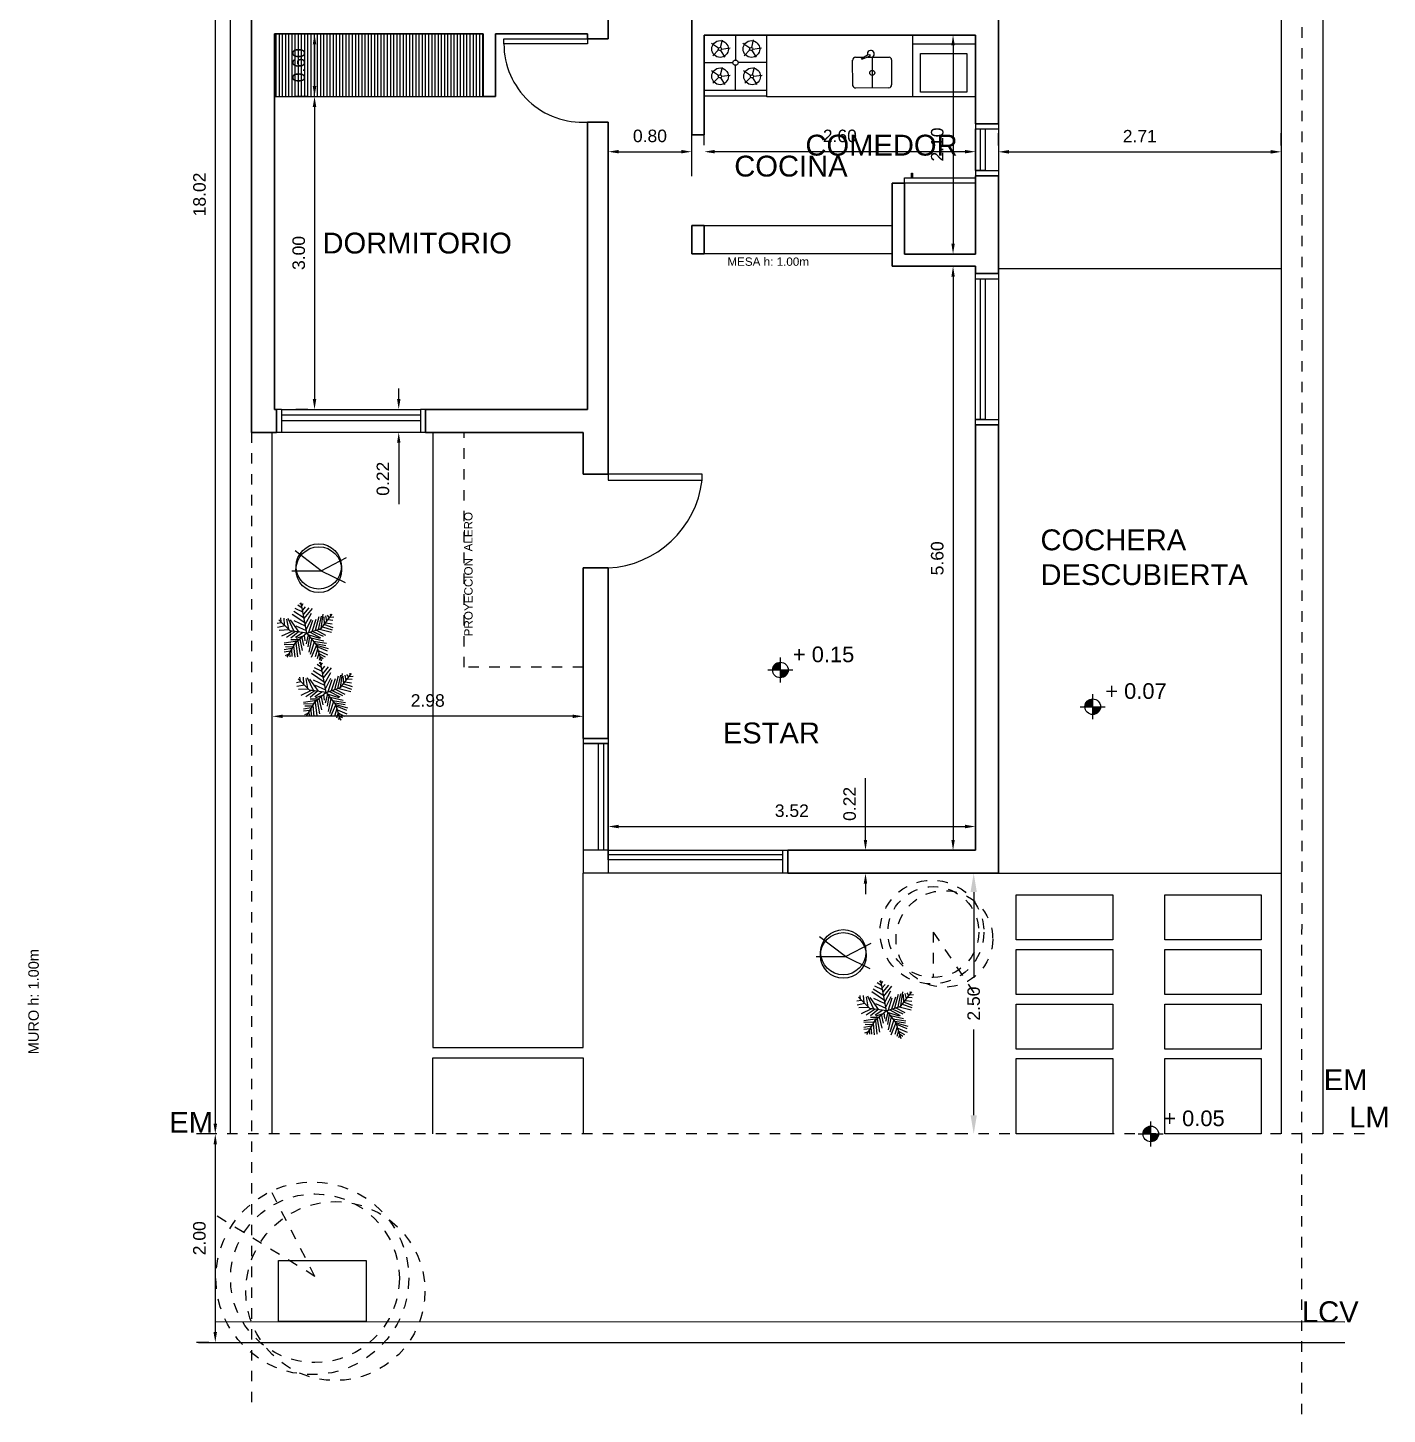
# Model space of a CAD drawing. Header units: inches. Extents: x 22 to 73.7, y 14.4 to 45.6.
# Drawn here: x 21.99 to 35.02, y 14.41 to 27.71 of the extents above; entities that cross this region are included whole.
import ezdxf

# ---------------------------------------------------------------- set-up
doc = ezdxf.new("R2010")
doc.units = ezdxf.units.IN
doc.header["$MEASUREMENT"] = 0
doc.linetypes.add('ACAD_ISO03W100', pattern=[30, 12, -18])
doc.linetypes.add('DASHDOTX2', pattern=[50.8, 25.4, -12.7, 0, -12.7])
for name, color, linetype in [('Cotas', 6, 'Continuous'), ('Muebles objetos y demas', 2, 'Continuous'), ('Muros', 1, 'Continuous'), ('Puertas', 3, 'Continuous'), ('Ventanas', 5, 'Continuous')]:
    doc.layers.add(name, color=color, linetype=linetype)
doc.layers.add('Medianeras', color=4, linetype='Continuous', plot=False)
doc.styles.add('Annotative', font='arial.ttf')
doc.styles.get("Standard").update_dxf_attribs({"font": 'arial.ttf'})
doc.dimstyles.get("Standard").update_dxf_attribs({"dimtxt": 0.12, "dimasz": 0.18, "dimexe": 0.18, "dimexo": 0.0625, "dimgap": 0.09, "dimtad": 0, "dimzin": 0, "dimdsep": 46, "dimtxsty": 'Standard', "dimcen": 0.09, "dimadec": 0, "dimazin": 0, "dimtfac": 1, "dimtofl": 0, "dimtmove": 0, "dimatfit": 3, "dimfxl": 1, "dimtolj": 1, "dimtzin": 0, "dimarcsym": 0})

# ---------------------------------------------------------------- blocks, each defined once
blk = doc.blocks.new('*U1')
for p, q in [((-8.737, 47.138), (-17.069, 52.711)), ((-10.186, 53.64), (-13.084, 55.962)), ((0, 0), (-10.5, 57)), ((-9.099, 51.782), (-6.563, 55.962)), ((-48.585, 21.131), (-49.309, 29.026)), ((-43.513, 28.561), (-42.427, 15.558)), ((-38.442, 26.239), (-34.819, 7.663)), ((-35.544, 28.097), (-24.314, 3.947)), ((-3.665, 19.273), (-27.574, 35.527)), ((-5.114, 28.097), (-24.676, 40.636)), ((-7.288, 39.707), (-21.778, 46.673)), ((-7.65, 43.423), (-2.578, 49.46)), ((-5.839, 35.992), (4.667, 48.067)), ((-5.114, 27.632), (10.463, 46.673)), ((-2.941, 16.486), (8.652, 37.85)), ((-1.129, 6.734), (9.014, 26.704)), ((10.101, 3.483), (17.708, 26.239)), ((16.259, 5.805), (23.142, 31.348)), ((22.055, 7.198), (27.489, 32.277)), ((27, 9), (48, 36)), ((27.127, 9.056), (31.112, 35.992)), ((31.836, 30.883), (32.561, 16.486)), ((35.096, 32.741), (37.27, 22.524)), ((38.719, 34.134), (41.979, 28.561)), ((43.791, 29.954), (51.036, 30.883)), ((44.153, 36.456), (45.239, 32.741)), ((-47.498, 19.737), (-55.83, 18.344)), ((-40.615, 13.7), (-55.105, 10.913)), ((-31.5, 4.5), (-52.5, 25.5)), ((-33.37, 6.269), (-52.207, 5.34)), ((-28.299, 3.483), (-47.86, -5.805)), ((-21.416, 3.018), (-38.079, -8.128)), ((0, 0), (-31.5, 4.5)), ((-14.533, 2.09), (-30.834, 25.31)), ((-15.982, 2.09), (-30.11, -9.521)), ((-24.314, 23.917), (-2.941, 13.7)), ((0, 0), (-22.5, -19.5)), ((-6.563, 1.161), (-21.416, -8.128)), ((-20.691, 13.7), (-1.129, 4.876)), ((0, 0), (27, 9)), ((0, 0), (18, -22.5)), ((3.942, 1.625), (11.187, 24.381)), ((6.478, 1.625), (26.04, -8.592)), ((11.187, 3.483), (30.749, -5.805)), ((18.07, 5.805), (35.096, -3.483)), ((24.229, 7.663), (46.688, 1.625)), ((29.662, 12.307), (48.137, 6.269)), ((33.285, 16.486), (48.862, 10.913)), ((36.183, 19.737), (48.137, 17.88)), ((40.53, 25.775), (48.862, 24.846)), ((-17.431, -15.094), (-42.789, -18.809)), ((-24.314, -21.596), (-42.427, -22.06)), ((-26.849, -26.24), (-40.253, -25.775)), ((-22.5, -19.5), (-37.5, -45)), ((-15.257, -12.772), (-30.11, -12.772)), ((-25.038, -23.918), (-22.865, -45.281)), ((-20.691, -18.345), (-17.793, -44.352)), ((-6.563, -5.805), (-19.967, -9.985)), ((-17.069, -15.094), (-12.721, -40.172)), ((-13.446, -11.378), (-8.737, -32.741)), ((-9.461, -8.592), (-6.201, -23.453)), ((-4.752, -3.483), (-3.665, -14.629)), ((2.493, -3.019), (-1.491, -20.202)), ((1.769, -2.555), (24.229, -9.521)), ((5.029, -6.27), (2.131, -25.775)), ((9.014, -11.378), (3.58, -35.992)), ((14.085, -16.951), (6.478, -40.172)), ((7.565, -9.056), (32.198, -14.629)), ((18.07, -22.524), (8.289, -45.745)), ((12.274, -15.094), (36.907, -18.809)), ((16.259, -19.738), (36.183, -22.989)), ((18, -22.5), (27, -52.5)), ((18.433, -22.524), (40.53, -29.026)), ((19.157, -25.311), (38.719, -33.206)), ((-28.299, -29.026), (-42.789, -31.348)), ((-30.834, -34.135), (-42.427, -35.528)), ((-34.457, -39.708), (-40.978, -42.494)), ((-32.646, -36.921), (-31.921, -44.352)), ((-29.023, -30.884), (-27.936, -43.887)), ((20.244, -30.419), (15.897, -44.816)), ((22.78, -37.85), (19.519, -48.532)), ((21.331, -32.741), (39.081, -40.636)), ((22.78, -38.314), (34.372, -44.816)), ((24.591, -45.745), (23.142, -50.854)), ((24.591, -43.423), (30.749, -47.603)), ((26.764, -49.925), (28.213, -50.854))]:
    blk.add_line(p, q)
blk = doc.blocks.new('Elevation Symbol - Imperial')
at = {"color": 0}
for p, q in [((0, 0), (0.2, 0)), ((0.1, -0.1), (0.1, 0.1))]:
    blk.add_line(p, q, dxfattribs=at)
at = {"color": 0, "const_width": 0.0625}
for points in [[(0.1, 0.03125, 0.41421356), (0.06875, 0, 1)], [(0.1, -0.03125, 0.41421356), (0.13125, 0, 1)]]:
    blk.add_lwpolyline(points, format="xyb", dxfattribs=at)
at = {"color": 0}
blk.add_circle((0.1, 0), 0.0625, dxfattribs=at)
blk.add_attdef('ELEVATION', (0.2, 0.0625), '', height=0.125, dxfattribs=at)
blk = doc.blocks.new('*D7')
at = {"layer": 'Cotas', "color": 0, "lineweight": -2, "transparency": 16777216}
for p, q in [((24.674, 27.647), (24.557, 27.647)), ((24.737, 27.547), (24.737, 27.147)), ((24.674, 27.047), (24.557, 27.047))]:
    blk.add_line(p, q, dxfattribs=at)
at = {"layer": 'Cotas', "color": 0, "transparency": 16777216}
for points in [[(24.72, 27.547), (24.754, 27.547), (24.737, 27.647)], [(24.72, 27.147), (24.754, 27.147), (24.737, 27.047)]]:
    blk.add_solid(points, dxfattribs=at)
at = {"layer": 'Defpoints', "color": 0, "transparency": 16777216}
for p in [(24.737, 27.647), (24.737, 27.047), (24.737, 27.047)]:
    blk.add_point(p, dxfattribs=at)
at = {"layer": 'Cotas', "color": 0, "transparency": 16777216, "insert": (24.586, 27.347), "char_height": 0.12, "attachment_point": 5, "rotation": 90}
blk.add_mtext('\\A1;0.60', dxfattribs=at)
blk = doc.blocks.new('*D8')
at = {"layer": 'Cotas', "color": 0, "lineweight": -2, "transparency": 16777216}
for p, q in [((24.674, 27.047), (24.557, 27.047)), ((24.737, 26.947), (24.737, 24.147)), ((24.674, 24.047), (24.557, 24.047))]:
    blk.add_line(p, q, dxfattribs=at)
at = {"layer": 'Cotas', "color": 0, "transparency": 16777216}
for points in [[(24.72, 26.947), (24.754, 26.947), (24.737, 27.047)], [(24.72, 24.147), (24.754, 24.147), (24.737, 24.047)]]:
    blk.add_solid(points, dxfattribs=at)
at = {"layer": 'Defpoints', "color": 0, "transparency": 16777216}
for p in [(24.737, 27.047), (24.737, 24.047), (24.737, 24.047)]:
    blk.add_point(p, dxfattribs=at)
at = {"layer": 'Cotas', "color": 0, "transparency": 16777216, "insert": (24.586, 25.547), "char_height": 0.12, "attachment_point": 5, "rotation": 90}
blk.add_mtext('\\A1;3.00', dxfattribs=at)
blk = doc.blocks.new('*D9')
at = {"layer": 'Cotas', "color": 0, "lineweight": -2, "transparency": 16777216}
for p, q in [((25.544, 24.147), (25.544, 24.247)), ((25.607, 24.047), (25.724, 24.047)), ((25.482, 23.827), (25.364, 23.827)), ((25.544, 23.727), (25.544, 23.137))]:
    blk.add_line(p, q, dxfattribs=at)
at = {"layer": 'Cotas', "color": 0, "transparency": 16777216}
for points in [[(25.528, 24.147), (25.561, 24.147), (25.544, 24.047)], [(25.528, 23.727), (25.561, 23.727), (25.544, 23.827)]]:
    blk.add_solid(points, dxfattribs=at)
at = {"layer": 'Defpoints', "color": 0, "transparency": 16777216}
for p in [(25.544, 24.047), (25.544, 23.827), (25.544, 23.827)]:
    blk.add_point(p, dxfattribs=at)
at = {"layer": 'Cotas', "color": 0, "transparency": 16777216, "insert": (25.393, 23.382), "char_height": 0.12, "attachment_point": 5, "rotation": 90}
blk.add_mtext('\\A1;0.22', dxfattribs=at)
blk = doc.blocks.new('*D10')
at = {"layer": 'Cotas', "color": 0, "lineweight": -2, "transparency": 16777216}
for p, q in [((27.552, 26.282), (27.552, 26.698)), ((28.352, 26.282), (28.352, 26.698)), ((27.652, 26.518), (28.252, 26.518))]:
    blk.add_line(p, q, dxfattribs=at)
at = {"layer": 'Cotas', "color": 0, "transparency": 16777216}
for points in [[(27.652, 26.535), (27.652, 26.502), (27.552, 26.518)], [(28.252, 26.535), (28.252, 26.502), (28.352, 26.518)]]:
    blk.add_solid(points, dxfattribs=at)
at = {"layer": 'Defpoints', "color": 0, "transparency": 16777216}
for p in [(28.352, 26.518), (27.552, 26.219), (28.352, 26.219)]:
    blk.add_point(p, dxfattribs=at)
at = {"layer": 'Cotas', "color": 0, "transparency": 16777216, "insert": (27.952, 26.669), "char_height": 0.12, "attachment_point": 5}
blk.add_mtext('\\A1;0.80', dxfattribs=at)
blk = doc.blocks.new('*D11')
at = {"layer": 'Cotas', "color": 0, "lineweight": -2, "transparency": 16777216}
for p, q in [((28.472, 26.581), (28.472, 26.698)), ((31.072, 26.581), (31.072, 26.698)), ((30.972, 26.518), (28.572, 26.518))]:
    blk.add_line(p, q, dxfattribs=at)
at = {"layer": 'Cotas', "color": 0, "transparency": 16777216}
for points in [[(28.572, 26.535), (28.572, 26.502), (28.472, 26.518)], [(30.972, 26.535), (30.972, 26.502), (31.072, 26.518)]]:
    blk.add_solid(points, dxfattribs=at)
at = {"layer": 'Defpoints', "color": 0, "transparency": 16777216}
for p in [(28.472, 26.518), (28.472, 26.518), (31.072, 26.518)]:
    blk.add_point(p, dxfattribs=at)
at = {"layer": 'Cotas', "color": 0, "transparency": 16777216, "insert": (29.772, 26.669), "char_height": 0.12, "attachment_point": 5}
blk.add_mtext('\\A1;2.60', dxfattribs=at)
blk = doc.blocks.new('*D12')
at = {"layer": 'Cotas', "color": 0, "lineweight": -2, "transparency": 16777216}
for p, q in [((30.795, 27.637), (30.677, 27.637)), ((30.857, 27.537), (30.857, 25.637)), ((30.795, 25.537), (30.677, 25.537))]:
    blk.add_line(p, q, dxfattribs=at)
at = {"layer": 'Cotas', "color": 0, "transparency": 16777216}
for points in [[(30.841, 27.537), (30.874, 27.537), (30.857, 27.637)], [(30.841, 25.637), (30.874, 25.637), (30.857, 25.537)]]:
    blk.add_solid(points, dxfattribs=at)
at = {"layer": 'Defpoints', "color": 0, "transparency": 16777216}
for p in [(30.857, 27.637), (30.857, 25.537), (30.857, 25.537)]:
    blk.add_point(p, dxfattribs=at)
at = {"layer": 'Cotas', "color": 0, "transparency": 16777216, "insert": (30.706, 26.587), "char_height": 0.12, "attachment_point": 5, "rotation": 90}
blk.add_mtext('\\A1;2.10', dxfattribs=at)
blk = doc.blocks.new('*D13')
at = {"layer": 'Cotas', "color": 0, "lineweight": -2, "transparency": 16777216}
for p, q in [((30.92, 25.419), (31.037, 25.419)), ((30.857, 25.319), (30.857, 19.919)), ((30.795, 19.819), (30.677, 19.819))]:
    blk.add_line(p, q, dxfattribs=at)
at = {"layer": 'Cotas', "color": 0, "transparency": 16777216}
for points in [[(30.841, 25.319), (30.874, 25.319), (30.857, 25.419)], [(30.841, 19.919), (30.874, 19.919), (30.857, 19.819)]]:
    blk.add_solid(points, dxfattribs=at)
at = {"layer": 'Defpoints', "color": 0, "transparency": 16777216}
for p in [(30.857, 25.419), (30.857, 19.819), (30.857, 19.819)]:
    blk.add_point(p, dxfattribs=at)
at = {"layer": 'Cotas', "color": 0, "transparency": 16777216, "insert": (30.706, 22.619), "char_height": 0.12, "attachment_point": 5, "rotation": 90}
blk.add_mtext('\\A1;5.60', dxfattribs=at)
blk = doc.blocks.new('*D14')
at = {"layer": 'Cotas', "color": 0, "lineweight": -2, "transparency": 16777216}
for p, q in [((27.552, 20.109), (27.552, 20.227)), ((31.072, 20.109), (31.072, 20.227)), ((27.652, 20.047), (30.972, 20.047))]:
    blk.add_line(p, q, dxfattribs=at)
at = {"layer": 'Cotas', "color": 0, "transparency": 16777216}
for points in [[(27.652, 20.064), (27.652, 20.03), (27.552, 20.047)], [(30.972, 20.064), (30.972, 20.03), (31.072, 20.047)]]:
    blk.add_solid(points, dxfattribs=at)
at = {"layer": 'Defpoints', "color": 0, "transparency": 16777216}
for p in [(27.552, 20.047), (31.072, 20.047), (31.072, 20.047)]:
    blk.add_point(p, dxfattribs=at)
at = {"layer": 'Cotas', "color": 0, "transparency": 16777216, "insert": (29.312, 20.198), "char_height": 0.12, "attachment_point": 5}
blk.add_mtext('\\A1;3.52', dxfattribs=at)
blk = doc.blocks.new('*D15')
at = {"layer": 'Cotas', "color": 0, "lineweight": -2, "transparency": 16777216}
for p, q in [((30.018, 19.919), (30.018, 20.51)), ((29.955, 19.819), (29.838, 19.819)), ((29.955, 19.599), (29.838, 19.599)), ((30.018, 19.499), (30.018, 19.399))]:
    blk.add_line(p, q, dxfattribs=at)
at = {"layer": 'Cotas', "color": 0, "transparency": 16777216}
for points in [[(30.001, 19.919), (30.034, 19.919), (30.018, 19.819)], [(30.001, 19.499), (30.034, 19.499), (30.018, 19.599)]]:
    blk.add_solid(points, dxfattribs=at)
at = {"layer": 'Defpoints', "color": 0, "transparency": 16777216}
for p in [(30.018, 19.819), (30.018, 19.819), (30.018, 19.599)]:
    blk.add_point(p, dxfattribs=at)
at = {"layer": 'Cotas', "color": 0, "transparency": 16777216, "insert": (29.866, 20.264), "char_height": 0.12, "attachment_point": 5, "rotation": 90}
blk.add_mtext('\\A1;0.22', dxfattribs=at)
blk = doc.blocks.new('*D16')
at = {"layer": 'Cotas', "color": 0, "lineweight": -2, "transparency": 16777216}
for p, q in [((30.993, 19.599), (30.875, 19.599)), ((31.055, 19.419), (31.055, 18.596)), ((31.055, 17.279), (31.055, 18.102)), ((30.993, 17.099), (30.875, 17.099))]:
    blk.add_line(p, q, dxfattribs=at)
at = {"layer": 'Cotas', "color": 0, "transparency": 16777216}
for points in [[(31.025, 19.419), (31.085, 19.419), (31.055, 19.599)], [(31.025, 17.279), (31.085, 17.279), (31.055, 17.099)]]:
    blk.add_solid(points, dxfattribs=at)
at = {"layer": 'Defpoints', "color": 0, "transparency": 16777216}
for p in [(31.055, 19.599), (31.055, 17.099), (31.055, 17.099)]:
    blk.add_point(p, dxfattribs=at)
at = {"layer": 'Cotas', "color": 0, "transparency": 16777216, "insert": (31.055, 18.349), "char_height": 0.12, "attachment_point": 5, "rotation": 90}
blk.add_mtext('\\A1;2.50', dxfattribs=at)
blk = doc.blocks.new('*D17')
at = {"layer": 'Cotas', "color": 0, "lineweight": -2, "transparency": 16777216}
for p, q in [((24.332, 21.166), (24.332, 21.284)), ((27.312, 21.166), (27.312, 21.284)), ((27.212, 21.104), (24.432, 21.104))]:
    blk.add_line(p, q, dxfattribs=at)
at = {"layer": 'Cotas', "color": 0, "transparency": 16777216}
for points in [[(24.432, 21.12), (24.432, 21.087), (24.332, 21.104)], [(27.212, 21.12), (27.212, 21.087), (27.312, 21.104)]]:
    blk.add_solid(points, dxfattribs=at)
at = {"layer": 'Defpoints', "color": 0, "transparency": 16777216}
for p in [(24.332, 21.104), (24.332, 21.104), (27.312, 21.104)]:
    blk.add_point(p, dxfattribs=at)
at = {"layer": 'Cotas', "color": 0, "transparency": 16777216, "insert": (25.822, 21.255), "char_height": 0.12, "attachment_point": 5}
blk.add_mtext('\\A1;2.98', dxfattribs=at)
blk = doc.blocks.new('*D3')
at = {"layer": 'Cotas', "color": 0, "lineweight": -2, "transparency": 16777216}
for p, q in [((24.069, 35.117), (23.606, 35.117)), ((23.786, 35.017), (23.786, 17.199)), ((23.723, 17.099), (23.606, 17.099))]:
    blk.add_line(p, q, dxfattribs=at)
at = {"layer": 'Cotas', "color": 0, "transparency": 16777216}
for points in [[(23.769, 35.017), (23.803, 35.017), (23.786, 35.117)], [(23.769, 17.199), (23.803, 17.199), (23.786, 17.099)]]:
    blk.add_solid(points, dxfattribs=at)
at = {"layer": 'Defpoints', "color": 0, "transparency": 16777216}
for p in [(24.132, 35.117), (23.786, 17.099), (23.786, 17.099)]:
    blk.add_point(p, dxfattribs=at)
at = {"layer": 'Cotas', "color": 0, "transparency": 16777216, "insert": (23.635, 26.108), "char_height": 0.12, "attachment_point": 5, "rotation": 90}
blk.add_mtext('\\A1;18.02', dxfattribs=at)
blk = doc.blocks.new('*D20')
at = {"layer": 'Cotas', "color": 0, "lineweight": -2, "transparency": 16777216}
for p, q in [((31.292, 26.579), (31.292, 26.697)), ((34.002, 26.579), (34.002, 26.697)), ((31.392, 26.517), (33.902, 26.517))]:
    blk.add_line(p, q, dxfattribs=at)
at = {"layer": 'Cotas', "color": 0, "transparency": 16777216}
for points in [[(31.392, 26.534), (31.392, 26.5), (31.292, 26.517)], [(33.902, 26.534), (33.902, 26.5), (34.002, 26.517)]]:
    blk.add_solid(points, dxfattribs=at)
at = {"layer": 'Defpoints', "color": 0, "transparency": 16777216}
for p in [(31.292, 26.517), (34.002, 26.517), (34.002, 26.517)]:
    blk.add_point(p, dxfattribs=at)
at = {"layer": 'Cotas', "color": 0, "transparency": 16777216, "insert": (32.647, 26.667), "char_height": 0.12, "attachment_point": 5}
blk.add_mtext('\\A1;2.71', dxfattribs=at)
blk = doc.blocks.new('*D23')
at = {"layer": 'Cotas', "color": 0, "lineweight": -2, "transparency": 16777216}
for p, q in [((23.723, 17.099), (23.606, 17.099)), ((23.786, 16.999), (23.786, 15.199)), ((23.723, 15.099), (23.606, 15.099))]:
    blk.add_line(p, q, dxfattribs=at)
at = {"layer": 'Cotas', "color": 0, "transparency": 16777216}
for points in [[(23.769, 16.999), (23.802, 16.999), (23.786, 17.099)], [(23.769, 15.199), (23.802, 15.199), (23.786, 15.099)]]:
    blk.add_solid(points, dxfattribs=at)
at = {"layer": 'Defpoints', "color": 0, "transparency": 16777216}
for p in [(23.786, 17.099), (23.786, 15.099), (23.786, 15.099)]:
    blk.add_point(p, dxfattribs=at)
at = {"layer": 'Cotas', "color": 0, "transparency": 16777216, "insert": (23.634, 16.099), "char_height": 0.12, "attachment_point": 5, "rotation": 90}
blk.add_mtext('\\A1;2.00', dxfattribs=at)

msp = doc.modelspace()

# ---------------------------------------------------------------- hatches: boundary and pattern name
at = {"layer": 'Muebles objetos y demas', "ltscale": 0.01}
h = msp.add_hatch(dxfattribs=at)
h.set_pattern_fill('LINE', color=256, scale=0.0096, angle=90, style=2)
h.set_pattern_definition([(90, (-2399.27811, -3122.577527), (-0.03048, 0), [])])
h.paths.add_polyline_path([(24.352, 27.647), (24.352, 27.047), (26.352, 27.047), (26.352, 27.647)])

# ---------------------------------------------------------------- linework, layer by layer
for p, q in [((30.459, 26.312), (30.469, 26.312)), ((31.072, 25.349), (31.072, 25.349))]:
    msp.add_line(p, q)
at = {"linetype": 'ACAD_ISO03W100', "ltscale": 0.0001}
for q in [(24.314, 16.565), (23.73, 16.356)]:
    msp.add_line((24.741, 15.733), q, dxfattribs=at)
at = {"linetype": 'DASHDOTX2'}
msp.add_lwpolyline([(24.392, 15.884), (25.233, 15.884), (25.233, 15.299), (24.392, 15.299)], close=True, dxfattribs=at)
at = {"linetype": 'ACAD_ISO03W100', "ltscale": 0.0001}
for centre, radius in [((24.716, 15.715), 0.924), ((24.741, 15.715), 0.809), ((24.937, 15.592), 0.858)]:
    msp.add_circle(centre, radius, dxfattribs=at)
at = {"layer": 'Medianeras', "linetype": 'DASHDOTX2', "ltscale": 0.0001}
for p, q in [((34.2, 14.411), (34.207, 35.114)), ((24.132, 23.827), (24.132, 14.516)), ((34.8, 17.099), (23.691, 17.099))]:
    msp.add_line(p, q, dxfattribs=at)
at = {"layer": 'Medianeras', "linetype": 'DASHDOTX2'}
for p, q in [((23.786, 15.299), (34.613, 15.298)), ((23.625, 15.099), (34.613, 15.098))]:
    msp.add_line(p, q, dxfattribs=at)
at = {"layer": 'Muebles objetos y demas'}
for p, q in [((28.61, 27.512), (28.542, 27.557)), ((28.629, 27.518), (28.646, 27.591)), ((28.772, 27.637), (28.772, 27.397)), ((28.91, 27.512), (28.842, 27.557)), ((28.929, 27.518), (28.946, 27.591)), ((29.072, 27.045), (29.072, 27.637)), ((30.472, 27.045), (30.472, 27.637)), ((30.472, 27.554), (31.072, 27.554)), ((28.61, 27.494), (28.554, 27.438)), ((28.673, 27.424), (28.632, 27.49)), ((28.639, 27.503), (28.722, 27.515)), ((28.91, 27.494), (28.854, 27.438)), ((28.973, 27.424), (28.932, 27.49)), ((28.939, 27.503), (29.022, 27.515)), ((29.895, 27.154), (29.894, 27.395)), ((29.922, 27.424), (29.999, 27.424)), ((29.983, 27.415), (30.038, 27.446)), ((30.06, 27.433), (29.989, 27.406)), ((30.036, 27.424), (30.244, 27.424)), ((30.038, 27.446), (30.06, 27.451)), ((30.06, 27.451), (30.06, 27.433)), ((30.083, 27.424), (30.083, 27.13)), ((30.268, 27.399), (30.268, 27.158)), ((28.472, 27.372), (28.746, 27.372)), ((28.61, 27.25), (28.542, 27.294)), ((28.629, 27.256), (28.646, 27.329)), ((28.772, 27.106), (28.772, 27.346)), ((29.072, 27.372), (28.797, 27.372)), ((28.917, 27.25), (28.849, 27.294)), ((28.935, 27.256), (28.953, 27.329)), ((28.61, 27.231), (28.554, 27.176)), ((28.673, 27.162), (28.632, 27.228)), ((28.639, 27.241), (28.722, 27.253)), ((28.917, 27.231), (28.861, 27.176)), ((28.98, 27.162), (28.939, 27.228)), ((28.945, 27.241), (29.029, 27.253)), ((30.243, 27.13), (29.924, 27.129)), ((24.352, 27.047), (26.352, 27.047)), ((29.072, 27.106), (28.472, 27.106)), ((28.472, 27.055), (29.072, 27.055)), ((31.072, 27.045), (29.072, 27.045)), ((28.472, 25.811), (30.272, 25.811)), ((30.272, 25.538), (28.472, 25.538)), ((31.292, 25.399), (34.002, 25.399)), ((24.8, 22.5), (24.551, 22.69)), ((24.8, 22.5), (25.045, 22.627)), ((24.518, 22.5), (24.8, 22.5)), ((24.8, 22.5), (25.032, 22.386)), ((29.827, 18.8), (29.578, 18.99)), ((29.827, 18.8), (30.072, 18.928)), ((29.544, 18.8), (29.827, 18.8)), ((29.827, 18.8), (30.059, 18.686))]:
    msp.add_line(p, q, dxfattribs=at)
at = {"layer": 'Muebles objetos y demas', "linetype": 'DASHDOTX2'}
for p, q in [((25.872, 23.827), (25.872, 17.927)), ((27.312, 17.927), (27.312, 19.599)), ((31.292, 19.599), (34.002, 19.599)), ((25.872, 17.927), (27.312, 17.927)), ((25.872, 17.83), (27.312, 17.83)), ((25.872, 17.099), (25.872, 17.83)), ((27.312, 17.83), (27.312, 17.099))]:
    msp.add_line(p, q, dxfattribs=at)
at = {"layer": 'Muebles objetos y demas', "linetype": 'ACAD_ISO03W100', "ltscale": 0.0001}
for p, q in [((26.172, 21.574), (26.172, 23.827)), ((27.312, 21.574), (26.172, 21.574))]:
    msp.add_line(p, q, dxfattribs=at)
at = {"layer": 'Muebles objetos y demas', "linetype": 'ACAD_ISO03W100', "ltscale": 1e-05}
for q in [(31.084, 18.414), (30.668, 18.599)]:
    msp.add_line((30.668, 19.035), q, dxfattribs=at)
at = {"layer": 'Muebles objetos y demas'}
msp.add_lwpolyline([(30.545, 27.46), (30.99, 27.46), (30.99, 27.089), (30.545, 27.089)], close=True, dxfattribs=at)
at = {"layer": 'Muebles objetos y demas', "linetype": 'DASHDOTX2'}
for points in [[(32.387, 18.959), (31.463, 18.959), (31.463, 19.393), (32.387, 19.393)], [(33.81, 18.959), (32.886, 18.959), (32.886, 19.393), (33.81, 19.393)], [(32.387, 18.435), (31.463, 18.435), (31.463, 18.869), (32.387, 18.869)], [(33.81, 18.435), (32.886, 18.435), (32.886, 18.869), (33.81, 18.869)], [(32.387, 17.912), (31.463, 17.912), (31.463, 18.345), (32.387, 18.345)], [(33.81, 17.912), (32.886, 17.912), (32.886, 18.345), (33.81, 18.345)], [(31.463, 17.822), (32.387, 17.822), (32.387, 17.099), (31.463, 17.099)], [(32.886, 17.822), (33.809, 17.822), (33.809, 17.099), (32.886, 17.099)]]:
    msp.add_lwpolyline(points, close=True, dxfattribs=at)
at = {"layer": 'Muebles objetos y demas'}
for centre, radius in [((28.624, 27.503), 0.08), ((28.924, 27.503), 0.08), ((28.623, 27.503), 0.0159), ((28.772, 27.372), 0.0254), ((28.923, 27.503), 0.0159), ((29.986, 27.41), 0.00564), ((28.624, 27.241), 0.08), ((28.931, 27.241), 0.08), ((30.083, 27.274), 0.0239), ((28.623, 27.241), 0.0159), ((28.93, 27.241), 0.0159), ((24.778, 22.541), 0.217), ((24.778, 22.51), 0.219), ((29.805, 18.811), 0.219), ((29.805, 18.842), 0.217)]:
    msp.add_circle(centre, radius, dxfattribs=at)
at = {"layer": 'Muebles objetos y demas', "linetype": 'ACAD_ISO03W100', "ltscale": 0.0001}
for centre, radius in [((30.655, 19.035), 0.498), ((30.668, 19.035), 0.436), ((30.774, 18.969), 0.463)]:
    msp.add_circle(centre, radius, dxfattribs=at)
at = {"layer": 'Muebles objetos y demas'}
for centre, radius, start, end in [((29.924, 27.394), 0.0296, 86.6255, 181.6453), ((30.069, 27.457), 0.033, 235.833, 198.797), ((30.238, 27.393), 0.0312, 10.8121, 78.8538), ((29.924, 27.159), 0.0297, 188.8909, 272.3159), ((30.239, 27.159), 0.0293, 277.3181, 359.2692)]:
    msp.add_arc(centre, radius, start, end, dxfattribs=at)
at = {"layer": 'Muros'}
for p, q in [((23.932, 17.099), (23.932, 35.317)), ((34.402, 35.317), (34.402, 17.099)), ((34.002, 34.917), (34.002, 17.099))]:
    msp.add_line(p, q, dxfattribs=at)
at = {"layer": 'Muros', "lineweight": 30}
for p, q in [((24.132, 31.587), (24.132, 23.827)), ((31.292, 26.787), (31.292, 28.617)), ((27.552, 27.601), (27.552, 28.459)), ((28.352, 27.837), (28.352, 26.681)), ((24.352, 24.047), (24.352, 27.647)), ((24.352, 27.647), (26.352, 27.647)), ((26.352, 27.047), (26.352, 27.647)), ((26.472, 27.647), (27.352, 27.647)), ((26.472, 27.047), (26.472, 27.647)), ((27.352, 27.601), (27.352, 27.647)), ((27.352, 27.601), (27.552, 27.601)), ((28.472, 26.681), (28.472, 27.637)), ((31.072, 27.637), (28.472, 27.637)), ((31.072, 27.637), (31.072, 26.787)), ((26.352, 27.047), (26.472, 27.047)), ((27.352, 24.047), (27.352, 26.801)), ((27.352, 26.801), (27.552, 26.801)), ((27.552, 26.801), (27.552, 23.827)), ((31.072, 26.787), (31.292, 26.787)), ((28.352, 26.681), (28.472, 26.681)), ((30.272, 25.419), (30.272, 26.217)), ((30.272, 26.217), (30.392, 26.217)), ((30.392, 25.537), (30.392, 26.217)), ((31.072, 26.287), (31.292, 26.287)), ((31.072, 25.537), (31.072, 26.287)), ((31.292, 26.287), (31.292, 25.349)), ((28.352, 25.811), (28.352, 25.538)), ((28.472, 25.811), (28.352, 25.811)), ((28.472, 25.538), (28.472, 25.811)), ((28.472, 25.538), (28.352, 25.538)), ((31.072, 25.537), (30.392, 25.537)), ((30.272, 25.419), (31.072, 25.419)), ((31.072, 25.419), (31.072, 25.349)), ((31.072, 25.349), (31.292, 25.349)), ((24.372, 24.047), (24.352, 24.047)), ((24.372, 24.047), (24.372, 23.827)), ((25.802, 24.047), (25.802, 23.827)), ((27.352, 24.047), (25.802, 24.047)), ((24.132, 23.827), (24.372, 23.827)), ((25.802, 23.827), (27.312, 23.827)), ((27.312, 23.427), (27.312, 23.827)), ((27.552, 23.827), (27.552, 23.427)), ((31.292, 23.899), (31.072, 23.899)), ((31.072, 23.899), (31.072, 19.819)), ((31.292, 23.899), (31.292, 19.819)), ((27.552, 23.427), (27.312, 23.427)), ((31.072, 19.819), (29.272, 19.819)), ((29.272, 19.599), (29.272, 19.819)), ((31.292, 19.819), (31.292, 19.599)), ((31.292, 19.599), (29.272, 19.599))]:
    msp.add_line(p, q, dxfattribs=at)
at = {"layer": 'Muros', "linetype": 'DASHDOTX2'}
msp.add_line((24.332, 17.099), (24.332, 23.827), dxfattribs=at)
at = {"layer": 'Muros', "lineweight": 30, "ltscale": 0.0001}
for p, q in [((27.312, 22.527), (27.552, 22.527)), ((27.552, 22.527), (27.552, 20.892)), ((27.552, 20.892), (27.312, 20.892))]:
    msp.add_line(p, q, dxfattribs=at)
at = {"layer": 'Muros', "lineweight": 30, "ltscale": 0.01}
msp.add_line((27.312, 22.527), (27.312, 20.892), dxfattribs=at)
at = {"layer": 'Puertas'}
for p, q in [((26.552, 27.551), (26.552, 27.601)), ((26.552, 27.601), (27.352, 27.601)), ((27.352, 27.551), (26.552, 27.551)), ((27.352, 27.601), (27.352, 27.551)), ((30.392, 26.217), (30.392, 26.267)), ((30.392, 26.267), (31.072, 26.267)), ((31.072, 26.217), (30.392, 26.217)), ((30.459, 26.267), (30.459, 26.312)), ((30.469, 26.312), (30.469, 26.267)), ((27.552, 23.427), (27.552, 23.367)), ((28.452, 23.427), (27.552, 23.427)), ((28.452, 23.367), (28.452, 23.427)), ((27.552, 23.367), (28.452, 23.367))]:
    msp.add_line(p, q, dxfattribs=at)
for centre, radius, start, end in [((27.306, 27.554), 0.754, 180.1962, 273.4991), ((27.505, 23.479), 0.953, 272.7839, 353.2662)]:
    msp.add_arc(centre, radius, start, end, dxfattribs=at)
at = {"layer": 'Ventanas'}
for p, q in [((31.072, 26.787), (31.072, 26.287)), ((31.072, 26.737), (31.292, 26.737)), ((31.118, 26.737), (31.118, 26.337)), ((31.292, 26.787), (31.292, 26.287)), ((31.072, 26.337), (31.292, 26.337)), ((31.072, 23.899), (31.072, 25.349)), ((31.118, 25.299), (31.118, 23.949)), ((31.164, 25.299), (31.292, 25.299)), ((31.292, 25.351), (31.292, 23.899)), ((24.422, 24.047), (24.372, 24.047)), ((24.422, 24.047), (25.752, 24.047)), ((24.422, 24.047), (24.422, 23.827)), ((25.752, 23.992), (24.422, 23.992)), ((25.752, 23.937), (24.422, 23.937)), ((24.552, 24.047), (24.552, 24.047)), ((25.802, 24.047), (25.752, 24.047)), ((25.752, 24.047), (25.752, 23.827)), ((31.072, 23.949), (31.292, 23.949)), ((25.802, 23.827), (24.372, 23.827)), ((27.312, 20.892), (27.312, 19.599)), ((27.552, 20.892), (27.552, 20.842)), ((27.506, 20.842), (27.506, 19.819)), ((27.552, 19.819), (27.552, 20.842)), ((27.552, 19.819), (27.312, 19.819)), ((27.552, 19.819), (27.552, 19.599)), ((29.222, 19.819), (29.272, 19.819)), ((29.222, 19.774), (27.552, 19.774)), ((29.272, 19.599), (27.312, 19.599))]:
    msp.add_line(p, q, dxfattribs=at)
at = {"layer": 'Ventanas', "lineweight": 30}
msp.add_line((27.312, 20.842), (27.552, 20.842), dxfattribs=at)
at = {"layer": 'Ventanas', "linetype": 'DASHDOTX2'}
msp.add_line((29.222, 19.819), (29.222, 19.599), dxfattribs=at)
at = {"layer": 'Ventanas'}
for points in [[(31.072, 26.337), (31.072, 26.737), (31.164, 26.737), (31.164, 26.337)], [(31.072, 23.949), (31.072, 25.299), (31.164, 25.299), (31.164, 23.949)], [(27.552, 20.842), (27.552, 19.819), (27.459, 19.819), (27.459, 20.842)], [(27.552, 19.819), (29.222, 19.819), (29.222, 19.727), (27.552, 19.727)]]:
    msp.add_lwpolyline(points, close=True, dxfattribs=at)

# ---------------------------------------------------------------- block references
ref = msp.add_blockref('Elevation Symbol - Imperial', (29.082, 21.548), dxfattribs=dict(xscale=1.2, yscale=1.2, zscale=1.2))
ref.add_attrib('ELEVATION', '+ 0.15', (29.322, 21.623), dxfattribs={"height": 0.15})
at = {"xscale": 1.2, "yscale": 1.2, "zscale": 1.2}
for p, values in [((32.076, 21.196), {'ELEVATION': '+ 0.07'}), ((32.632, 17.099), {'ELEVATION': '+ 0.05'})]:
    msp.add_blockref('Elevation Symbol - Imperial', p, dxfattribs=at).add_auto_attribs(values)
at = {"layer": 'Muebles objetos y demas', "linetype": 'ACAD_ISO03W100', "xscale": 0.00508, "yscale": 0.00508, "zscale": 0.00508}
for p in [(24.663, 21.901), (24.848, 21.333), (30.218, 18.28)]:
    msp.add_blockref('*U1', p, dxfattribs=at)

# ---------------------------------------------------------------- texts
at = {"attachment_point": 1}
for s, width, heights, insert, char_height in [('^I{\\H0.08x;COMEDOR}', 2.5, [2.503], (28.472, 26.681), 2.5), ('COCINA', 1.03553, [-0.207], (28.76, 26.48), 0.2), ('MESA h: 1.00m', 1.41112, [-0.0827], (28.694, 25.504), 0.08), ('\\pxt0.39753;ESTAR ', 1.29197, [-0.207], (28.65, 21.044), 0.2)]:
    msp.add_mtext_dynamic_manual_height_columns(s, width=width, gutter_width=12.5, heights=heights, dxfattribs=dict(at, insert=insert, char_height=char_height))
at = {"ltscale": 0.0001, "insert": (24.813, 25.742), "char_height": 0.2, "attachment_point": 1}
msp.add_mtext_dynamic_manual_height_columns('\\pxt0.30226,0.81479,0.89364;DORMITORIO', width=2.5, gutter_width=12.5, heights=[1.24], dxfattribs=at)
at = {"linetype": 'DASHDOTX2', "attachment_point": 1, "rotation": 90}
for s, width, heights, insert, char_height in [('ALERO', 0.07442, [-0.0828], (26.171, 22.685), 0.08), ('PROYECCION', 0.2, [0.218], (26.172, 21.871), 0.08), ('\\pxr6.8039,t1,2;{\\H0.04x;MURO h: 1.00m} ', 22.36151, [2.502], (21.994, 17.863), 2.5)]:
    msp.add_mtext_dynamic_manual_height_columns(s, width=width, gutter_width=12.5, heights=heights, dxfattribs=dict(at, insert=insert, char_height=char_height))
at = {"linetype": 'DASHDOTX2', "insert": (31.695, 22.896), "char_height": 0.2, "attachment_point": 1, "style": 'Annotative'}
msp.add_mtext_dynamic_manual_height_columns('COCHERA\\PDESCUBIERTA', width=1.76932, gutter_width=12.5, heights=[-0.544], dxfattribs=at)
at = {"layer": 'Defpoints', "ltscale": 0.001, "char_height": 0.2, "attachment_point": 1, "style": 'Annotative'}
for s, heights, insert in [('EM', [0.134], (34.41, 17.719)), ('EM', [0.134], (23.345, 17.31)), ('LM', [0.134], (34.654, 17.361)), ('LCV', [0.2], (34.201, 15.494))]:
    msp.add_mtext_dynamic_manual_height_columns(s, width=0.1, gutter_width=12.5, heights=heights, dxfattribs=dict(at, insert=insert))

# ---------------------------------------------------------------- dimensions: what is measured, and where the dimension line sits
at = {"layer": 'Cotas'}
for base, p1, p2, override, picture, middle in [((23.786, 17.099), (24.132, 35.117), (23.786, 17.099), {"dimasz": 0.1, "dimexe": 0.18, "dimtad": 1, "dimdec": 2}, '*D3', (23.635, 26.108)), ((24.737, 27.047), (24.737, 27.647), (24.737, 27.047), {"dimasz": 0.1, "dimexe": 0.18, "dimtad": 1, "dimdec": 2}, '*D7', (24.586, 27.347)), ((30.857, 25.537), (30.857, 27.637), (30.857, 25.537), {"dimasz": 0.1, "dimexe": 0.18, "dimtad": 1, "dimdec": 2}, '*D12', (30.706, 26.587)), ((24.737, 24.047), (24.737, 27.047), (24.737, 24.047), {"dimasz": 0.1, "dimexe": 0.18, "dimtad": 1, "dimdec": 2}, '*D8', (24.586, 25.547)), ((30.857, 19.819), (30.857, 25.419), (30.857, 19.819), {"dimasz": 0.1, "dimexe": 0.18, "dimtad": 1, "dimdec": 2}, '*D13', (30.706, 22.619)), ((25.544, 23.827), (25.544, 24.047), (25.544, 23.827), {"dimasz": 0.1, "dimexe": 0.18, "dimtad": 1, "dimdec": 2}, '*D9', (25.393, 23.382)), ((30.018, 19.819), (30.018, 19.599), (30.018, 19.819), {"dimasz": 0.1, "dimexe": 0.18, "dimtad": 1, "dimdec": 2}, '*D15', (29.866, 20.264)), ((31.055, 17.099), (31.055, 19.599), (31.055, 17.099), {"dimtxt": 0.12}, '*D16', (31.055, 18.349)), ((23.786, 15.099), (23.786, 17.099), (23.786, 15.099), {"dimasz": 0.1, "dimexe": 0.18, "dimtad": 1, "dimdec": 2}, '*D23', (23.634, 16.099))]:
    dim = msp.add_linear_dim(base=base, p1=p1, p2=p2, angle=90, dimstyle='Standard', override=override, dxfattribs=at)
    dim.commit()
    dim.dimension.update_dxf_attribs({"geometry": picture, "text_midpoint": middle})
for base, p1, p2, picture, middle in [((28.352, 26.518), (27.552, 26.219), (28.352, 26.219), '*D10', (27.952, 26.669)), ((28.472, 26.518), (31.072, 26.518), (28.472, 26.518), '*D11', (29.772, 26.669)), ((34.002, 26.517), (31.292, 26.517), (34.002, 26.517), '*D20', (32.647, 26.667)), ((24.332, 21.104), (27.312, 21.104), (24.332, 21.104), '*D17', (25.822, 21.255)), ((31.072, 20.047), (27.552, 20.047), (31.072, 20.047), '*D14', (29.312, 20.198))]:
    dim = msp.add_linear_dim(base=base, p1=p1, p2=p2, dimstyle='Standard', override={"dimasz": 0.1, "dimexe": 0.18, "dimtad": 1, "dimdec": 2}, dxfattribs=at)
    dim.commit()
    dim.dimension.update_dxf_attribs({"geometry": picture, "text_midpoint": middle})

doc.saveas('drawing.dxf')
